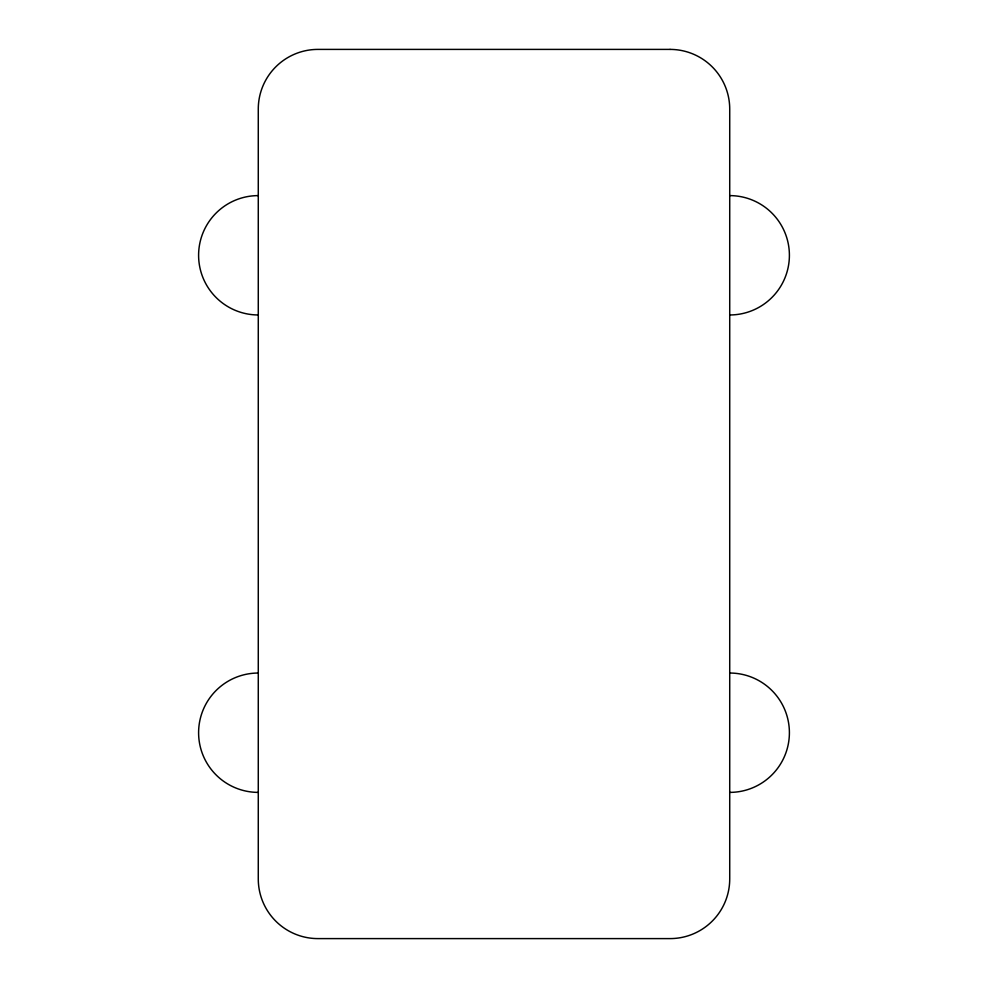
<?xml version="1.0" encoding="UTF-8"?>
<svg xmlns="http://www.w3.org/2000/svg" width="988" height="988" viewBox="0 0 988 988"><rect width="100%" height="100%" fill="white"/><g stroke="black" fill="none" stroke-linecap="round" stroke-linejoin="round"><path stroke-width="1.48" d="M729.724 673.038A59.675 59.675 0 0 1 789.4 732.713A59.675 59.675 0 0 1 729.724 792.388M258.276 314.962A59.675 59.675 0 0 1 198.6 255.287A59.675 59.675 0 0 1 258.276 195.612M258.276 792.388A59.675 59.675 0 0 1 198.6 732.713A59.675 59.675 0 0 1 258.276 673.038M729.724 195.612A59.675 59.675 0 0 1 789.4 255.287A59.675 59.675 0 0 1 729.724 314.962M670.049 49.4L317.951 49.4A59.675 59.675 0 0 0 258.276 109.075L258.276 878.925A59.675 59.675 0 0 0 317.951 938.6L670.049 938.6A59.675 59.675 0 0 0 729.724 878.925L729.724 109.075A59.675 59.675 0 0 0 670.049 49.4"/></g></svg>
